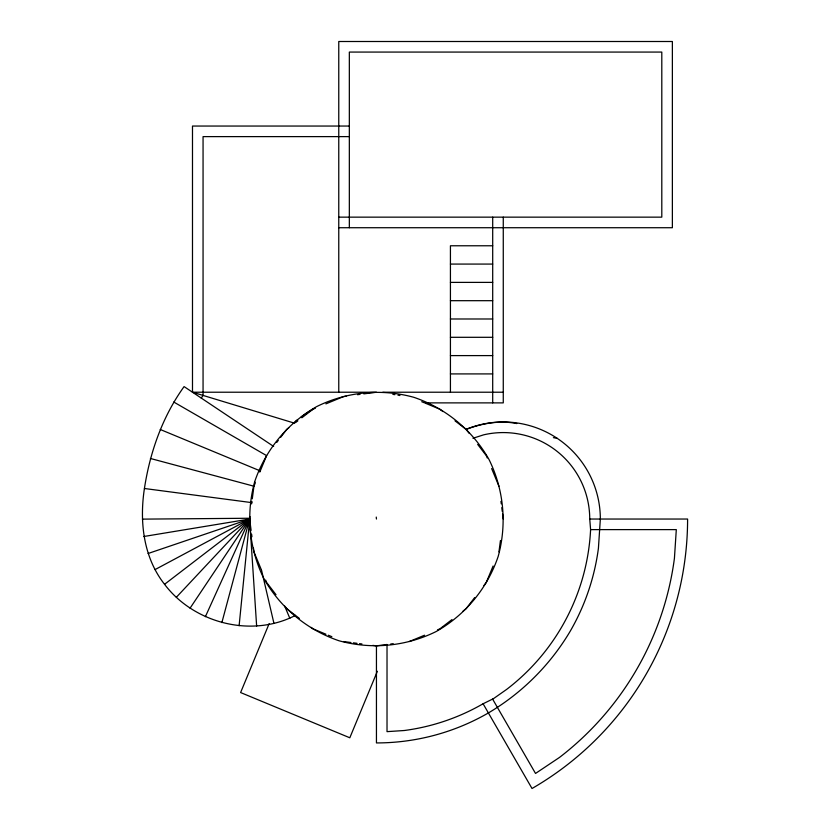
<?xml version="1.0" encoding="UTF-8"?>
<svg xmlns="http://www.w3.org/2000/svg" width="830" height="830" viewBox="0 0 830 830"><rect width="100%" height="100%" fill="white"/><g stroke="black" fill="none" stroke-linecap="round" stroke-linejoin="round"><path stroke-width="1.25" d="M295.449 615.383C251.749 638.104 193.981 623.34 164.558 584.31C143.31 557.324 139.367 521.531 144.42 488.497C149.96 452.184 162.524 416.556 184.084 386.593L273.651 446.447M239.113 625.737L249.954 516.519M251.615 503.893L251.947 501.372M252.279 498.84L253.939 486.214L255.401 482.687M498.944 551.867L500.449 540.506M221.869 622.604L249.623 519.041L143.839 536.502M259.79 472.104L266.606 455.629L173.771 402.031M269.159 623.61L240.607 692.552L349.814 737.787L377.36 671.283M493.103 565.987L486.276 582.452L483.952 585.482M205.373 616.7L249.623 519.041L148.093 553.506M201.275 398.089L203.06 395.422L203.06 136.618L349.337 136.618M190.06 608.193L249.623 519.041L250.141 521.292M276.743 442.432L278.278 440.419M280.561 437.441L286.765 429.359L288.788 427.813M474.646 597.61L466.128 608.722L463.088 611.046M176.334 597.299L249.623 519.041L251.117 530.401M295.854 422.387L297.877 420.841M301.861 417.781L313.035 409.211L315.369 408.236M164.558 584.31L249.623 519.041L256.636 626.028M451.977 619.574L439.858 628.87L437.503 629.846M155.065 569.588L249.623 519.041M372.826 645.387L376.447 645.865L387.019 644.474L387.019 731.645L404.283 730.514A213.3 213.3 0 0 0 483.091 703.767L493.528 698.621L506.549 689.471A214.42 214.42 0 0 0 590.597 529.613L589.736 519.041A86.465 86.465 0 0 0 483.641 434.837L472.955 438.271M325.889 403.878L343.62 396.543L346.141 396.211M409.273 641.549L424.566 635.209M357.512 394.707L360.033 394.375M363.82 393.877L376.447 392.217L192.487 392.217L192.487 126.046L349.337 126.046M390.723 643.987L393.192 643.665M142.407 519.124L249.726 518.252M338.764 217.149L661.801 217.149L661.801 52.072L349.337 52.072L349.337 227.721M338.764 227.721L672.373 227.721L672.373 41.5L338.764 41.5L338.764 392.217M492.698 245.773L450.431 245.773L450.431 392.217M450.431 264.075L492.698 264.075M450.431 282.387L492.698 282.387M450.431 300.688L492.698 300.688M450.431 318.99L492.698 318.99M450.431 337.302L492.698 337.302M450.431 355.603L492.698 355.603M450.431 373.915L492.698 373.915M382.827 392.217L503.271 392.217M589.736 519.041L687.593 519.041A311.146 311.146 0 0 1 532.02 788.5L483.091 703.767M590.597 529.613L676.305 529.613L674.427 558.268A300.553 300.553 0 0 1 559.41 757.489L535.526 773.446L492.595 699.078M144.42 488.497L251.781 502.627M343.62 641.549L350.945 642.513M353.383 642.835L357.045 643.312M359.494 643.634L361.932 643.956M553.403 437.638L557.2 438.333M150.396 458.471L253.939 486.214M192.487 392.217L294.754 423.238M516.789 423.57C499.919 420.084 482.126 423.342 466.128 429.359L455.006 420.841M425.749 403.359L439.858 409.211L442.888 411.535M160.232 429.483L260.278 470.921M325.972 634.234L313.035 628.87L311.074 627.376M328.327 635.209L331.855 636.672M299.35 618.381L286.765 608.722L285.25 606.74M469.158 433.322L466.128 429.359A97.069 97.069 0 0 1 600.339 519.041L598.42 548.267A223.893 223.893 0 0 1 570.345 630.987C550.435 664.695 522.091 693.029 488.393 712.939A223.893 223.893 0 0 1 376.447 742.933L376.447 645.865M477.655 444.392L486.276 455.629L487.252 457.984M276.017 594.705L266.606 582.452L265.642 580.097M284.607 605.9L289.857 618.35M491.64 468.566L498.944 486.214M261.253 569.515L253.939 551.867L253.441 548.08M261.564 570.272L273.962 623.455M500.947 501.372L501.279 503.893M501.777 507.68L502.275 511.467M502.607 513.988L503.271 519.041M251.615 534.188L251.947 536.72M376.26 517.069L376.447 519.041M503.271 217.149L503.271 402.882L424.576 402.882A125.735 125.735 0 0 0 421.702 401.73M492.698 217.149L492.698 402.882M392.86 394.375A125.735 125.735 0 0 1 394.893 394.665M397.944 395.153A125.735 125.735 0 0 1 399.967 395.526M295.231 421.63A126.824 126.824 0 0 1 297.213 420.011M301.29 416.878A126.824 126.824 0 0 1 313.035 409.211M254.717 481.608C245.773 514.009 249.042 548.495 263.899 578.645C280.488 607.882 307.183 629.96 339.014 640.77C371.415 649.714 405.901 646.446 436.051 631.589C465.288 614.999 487.366 588.304 498.166 556.474C507.12 524.072 503.852 489.586 488.984 459.436C472.405 430.199 445.71 408.121 413.88 397.321C381.478 388.367 346.992 391.636 316.842 406.503C287.605 423.082 265.527 449.777 254.717 481.608"/></g></svg>
